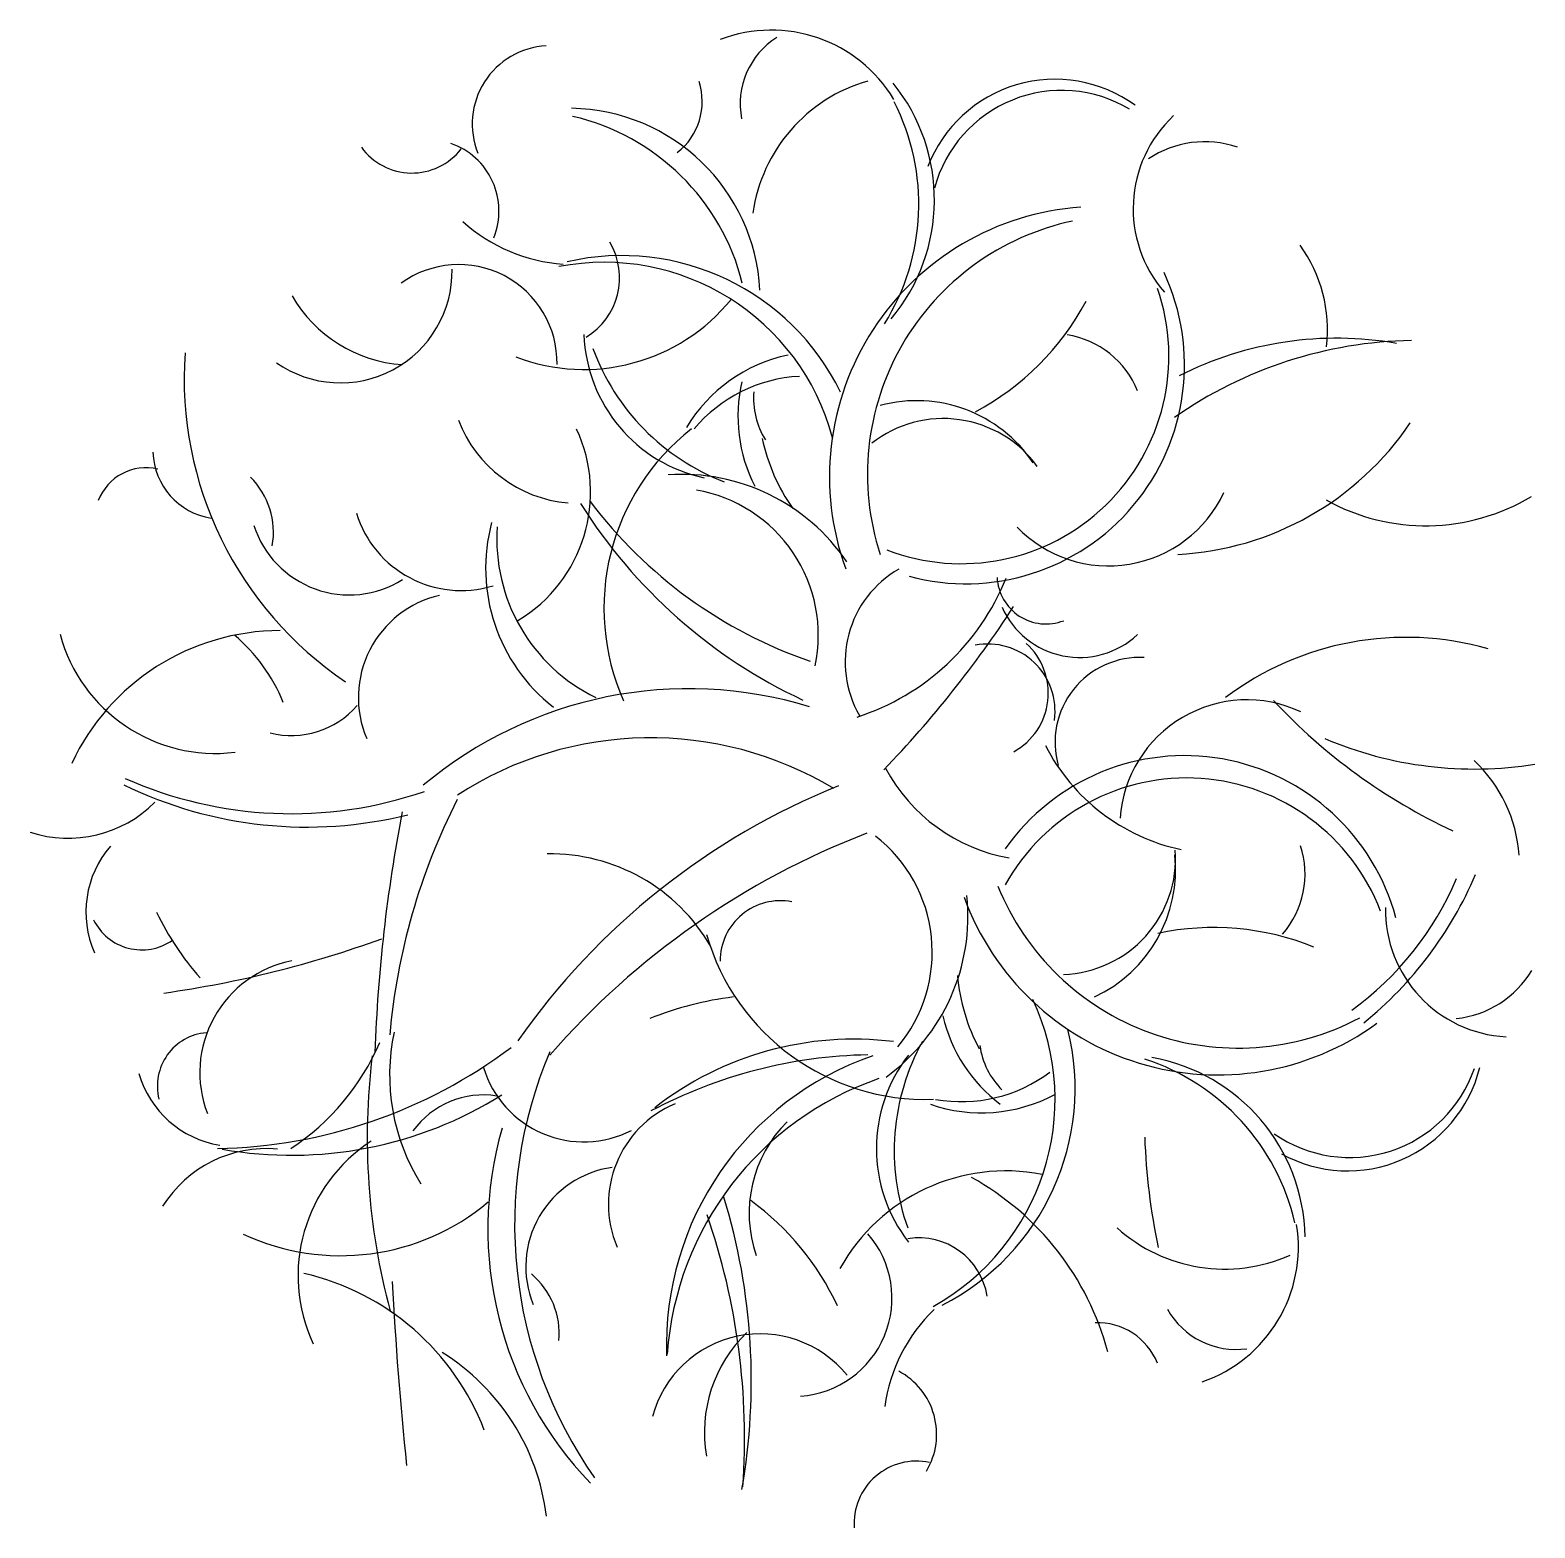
# Model space of a CAD drawing. Extents: x 377.01 to 378.36, y 86.85 to 88.2.
import ezdxf

# ---------------------------------------------------------------- set-up
doc = ezdxf.new("R2010")
doc.units = 0
doc.header["$LTSCALE"] = 0.5
doc.layers.get('0').update_dxf_attribs({"linetype": 'CONTINUOUS'})

msp = doc.modelspace()

# ---------------------------------------------------------------- linework, layer by layer
for centre, radius, start, end in [((377.6765, 88.0681), 0.128, 31, 111), ((377.7185, 88.1301), 0.07, 122, 191), ((377.4785, 88.1121), 0.07, 93, 202), ((377.5565, 88.1321), 0.058, 308, 18), ((377.8025, 88.0121), 0.144, 106, 172), ((377.6565, 88.0441), 0.166, 320, 39), ((377.9305, 88.0301), 0.122, 54, 159), ((377.9365, 88.0241), 0.118, 59, 165), ((377.4945, 87.9541), 0.172, 3, 89), ((377.6065, 88.0401), 0.202, 328, 27), ((378.1145, 88.0361), 0.114, 133, 221), ((377.4525, 87.9201), 0.204, 14, 77), ((377.3685, 88.0341), 0.064, 338, 71), ((378.0645, 88.0061), 0.09, 71, 124), ((377.3545, 88.1241), 0.056, 216, 322), ((377.9705, 87.7961), 0.242, 94, 200), ((377.5005, 88.1361), 0.15, 228, 266), ((377.9945, 87.7981), 0.232, 102, 198), ((377.4785, 87.9741), 0.062, 301, 31), ((378.0465, 87.9281), 0.128, 353, 36), ((377.3965, 87.8981), 0.088, 359, 126), ((377.5265, 87.7761), 0.212, 15, 101), ((377.5425, 87.7761), 0.218, 26, 103), ((377.2905, 87.9801), 0.1, 235, 1), ((377.8505, 87.8961), 0.196, 255, 25), ((377.3545, 88.0201), 0.124, 210, 266), ((377.8465, 87.9041), 0.186, 249, 19), ((377.5085, 88.0621), 0.17, 249, 321), ((377.7465, 88.0661), 0.24, 298, 332), ((377.6445, 87.9281), 0.136, 182, 258), ((377.9285, 87.8421), 0.082, 22, 81), ((378.2565, 87.5361), 0.382, 91, 125), ((378.1825, 87.6101), 0.31, 80, 117), ((377.4785, 87.8841), 0.328, 176, 236), ((377.7065, 87.9801), 0.202, 200, 249), ((377.7205, 87.7681), 0.14, 102, 149), ((377.7085, 87.7541), 0.132, 93, 140), ((377.7845, 87.8501), 0.138, 167, 207), ((377.7305, 87.8661), 0.07, 175, 212), ((377.8065, 87.7381), 0.126, 34, 105), ((377.5045, 87.8881), 0.116, 201, 265), ((377.3805, 87.7821), 0.134, 301, 25), ((377.7305, 87.6781), 0.204, 128, 204), ((377.8305, 87.7441), 0.104, 36, 128), ((378.0265, 87.9941), 0.268, 273, 326), ((377.8365, 87.8661), 0.172, 192, 215), ((377.1845, 87.8201), 0.062, 182, 261), ((377.1165, 87.7581), 0.046, 77, 159), ((377.5965, 87.6201), 0.178, 34, 94), ((377.1605, 87.7461), 0.07, 350, 45), ((377.5865, 87.6541), 0.132, 348, 80), ((377.9025, 88.0201), 0.468, 212, 245), ((377.8465, 88.0241), 0.416, 217, 251), ((377.9785, 87.8301), 0.114, 224, 335), ((378.2625, 87.9361), 0.184, 241, 301), ((377.3985, 87.7921), 0.098, 197, 287), ((377.2985, 87.7801), 0.09, 198, 302), ((377.5785, 87.7141), 0.158, 165, 232), ((377.5885, 87.7401), 0.158, 176, 244), ((377.8385, 87.6301), 0.096, 120, 210), ((377.6865, 87.7861), 0.216, 288, 338), ((377.9225, 87.7081), 0.044, 183, 291), ((377.4005, 87.5981), 0.094, 103, 203), ((377.0765, 88.2101), 0.974, 316, 327), ((377.9525, 87.7101), 0.076, 204, 313), ((377.1785, 87.6921), 0.144, 195, 277), ((377.2365, 87.4521), 0.206, 90, 155), ((377.0965, 87.5361), 0.154, 22, 50), ((378.2445, 87.3841), 0.268, 74, 127), ((377.8705, 87.5861), 0.06, 352, 101), ((377.8645, 87.6021), 0.06, 299, 48), ((378.0065, 87.5581), 0.076, 87, 196), ((377.6025, 87.2361), 0.37, 73, 130), ((378.1025, 87.4821), 0.114, 65, 176), ((378.5065, 87.9501), 0.52, 223, 245), ((377.2465, 87.6421), 0.078, 256, 319), ((377.5685, 87.2441), 0.318, 59, 123), ((378.0805, 87.6361), 0.178, 207, 258), ((378.3065, 87.8781), 0.344, 247, 279), ((378.0465, 87.3501), 0.196, 15, 145), ((378.2185, 87.4481), 0.128, 4, 47), ((377.9165, 87.6081), 0.156, 208, 260), ((377.2605, 87.8561), 0.374, 244, 284), ((377.2465, 87.8601), 0.366, 246, 289), ((377.9785, 86.9201), 0.646, 112, 145), ((378.0485, 87.3401), 0.186, 21, 151), ((377.0465, 87.5821), 0.11, 252, 315), ((377.9065, 87.2461), 0.574, 153, 175), ((378.7025, 87.2321), 1.382, 169, 178), ((378.0185, 86.8081), 0.716, 111, 139), ((377.6885, 87.3701), 0.132, 320, 52), ((377.1525, 87.4061), 0.09, 139, 204), ((377.9345, 87.4541), 0.104, 272, 4), ((378.0725, 87.4401), 0.082, 319, 18), ((377.4785, 87.2921), 0.166, 30, 91), ((377.9125, 87.4441), 0.126, 295, 6), ((378.0305, 87.5461), 0.282, 306, 337), ((377.9905, 87.5741), 0.344, 309, 337), ((377.6745, 87.4021), 0.178, 306, 6), ((378.0765, 87.5021), 0.242, 200, 306), ((378.0945, 87.5161), 0.232, 202, 298), ((377.3685, 87.5241), 0.27, 206, 221), ((377.6845, 87.3621), 0.054, 79, 180), ((378.3405, 87.4081), 0.114, 179, 267), ((377.1125, 87.4201), 0.048, 206, 305), ((378.0725, 87.1521), 0.24, 68, 102), ((376.9985, 88.2861), 0.962, 278, 290), ((377.8145, 87.4421), 0.204, 196, 272), ((377.2665, 87.2621), 0.102, 101, 201), ((378.2805, 87.4001), 0.09, 276, 329), ((378.0145, 87.3641), 0.172, 185, 208), ((377.6785, 87.0361), 0.296, 97, 112), ((377.7185, 87.2381), 0.212, 299, 25), ((377.9645, 87.3441), 0.138, 193, 233), ((377.1745, 87.2501), 0.048, 95, 194), ((377.5185, 87.2601), 0.184, 168, 212), ((377.7305, 87.2481), 0.218, 297, 14), ((377.1725, 87.6441), 0.45, 271, 307), ((377.1305, 87.3721), 0.212, 303, 337), ((377.7505, 87.0021), 0.29, 83, 128), ((377.9885, 87.1921), 0.202, 151, 200), ((377.9325, 87.2961), 0.07, 188, 225), ((377.9145, 87.2041), 0.6, 173, 195), ((377.8425, 87.1261), 0.396, 157, 215), ((377.7705, 86.8481), 0.43, 91, 118), ((377.8565, 87.0181), 0.274, 109, 182), ((377.9065, 87.1941), 0.136, 142, 218), ((377.9485, 87.0821), 0.202, 13, 72), ((377.9885, 87.1121), 0.166, 1, 80), ((377.1965, 87.2861), 0.09, 196, 261), ((377.5085, 87.2941), 0.094, 197, 297), ((377.8465, 87.3681), 0.132, 260, 307), ((378.1945, 87.3041), 0.118, 235, 341), ((378.1925, 87.2961), 0.122, 241, 346), ((377.8645, 86.9901), 0.282, 109, 176), ((377.2465, 87.5441), 0.356, 260, 302), ((377.4185, 87.1641), 0.078, 81, 144), ((377.6285, 87.1441), 0.098, 113, 203), ((377.8645, 87.3661), 0.14, 251, 298), ((377.7725, 87.1361), 0.116, 135, 199), ((377.7505, 87.1221), 0.328, 164, 224), ((378.5805, 87.2241), 0.57, 182, 192), ((377.2245, 87.0841), 0.11, 85, 148), ((377.3965, 87.0801), 0.144, 123, 205), ((377.5465, 87.0881), 0.09, 98, 202), ((377.8865, 87.0041), 0.17, 79, 151), ((377.7325, 86.9461), 0.254, 15, 61), ((377.0965, 86.9861), 0.562, 350, 17), ((377.2905, 87.3041), 0.206, 245, 310), ((377.5145, 86.9501), 0.244, 25, 54), ((377.0365, 86.9341), 0.616, 356, 19), ((378.0825, 87.2301), 0.144, 228, 294), ((378.0205, 87.1061), 0.128, 289, 9), ((377.6965, 87.0601), 0.088, 274, 41), ((377.8085, 87.0521), 0.062, 9, 99), ((377.2065, 86.8601), 0.228, 21, 77), ((377.4165, 87.0281), 0.07, 355, 50), ((380.4885, 87.2401), 3.156, 183, 186), ((377.9265, 86.9421), 0.15, 134, 172), ((378.0925, 87.0841), 0.07, 209, 278), ((377.6665, 86.9281), 0.1, 39, 165), ((377.7405, 86.9401), 0.124, 134, 190), ((377.9685, 86.9801), 0.058, 22, 92), ((377.2745, 86.8401), 0.202, 7, 58), ((377.7605, 86.9381), 0.064, 329, 62), ((377.8065, 86.8581), 0.056, 78, 184)]:
    msp.add_arc(centre, radius, start, end)

doc.saveas('drawing.dxf')
